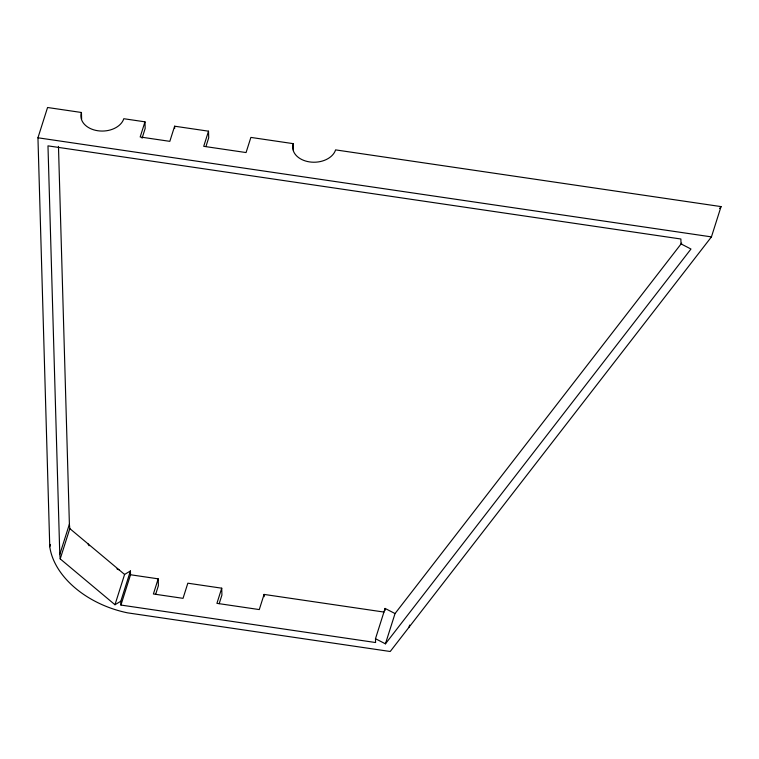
<?xml version="1.0" encoding="UTF-8"?>
<svg xmlns="http://www.w3.org/2000/svg" width="759" height="759" viewBox="0 0 759 759"><rect width="100%" height="100%" fill="white"/><g stroke="black" fill="none" stroke-linecap="round" stroke-linejoin="round"><path stroke-width="1.14" d="M144.978 121.838L140.178 136.981L169.826 141.345L174.627 126.203L208.516 131.184L203.716 146.326L246.068 152.559L250.878 137.417L293.23 143.65A21.717 15.455 -1.7 0 0 309.606 161.914A21.717 15.455 -1.7 0 0 335.592 149.884L721.05 206.6L711.439 236.893L390.221 651.497L127.597 612.855A85.425 58.263 17.6 0 1 49.762 546.708L37.95 137.787L47.561 107.503L81.441 112.484A21.717 15.455 -1.7 0 0 97.816 130.747A21.717 15.455 -1.7 0 0 123.802 118.717L144.978 121.838L145.168 128.47L142.085 138.204M49.762 546.708L50.474 544.459M114.979 604.733L124.59 574.449L130.425 570.948L120.814 601.232L114.979 604.733L60.217 558.89L59.781 554.468L69.392 524.184L58.471 146.373M60.217 558.89L69.819 528.596L69.392 524.184M205.964 146.468L208.706 137.815L208.516 131.184M681.705 243.127L395.041 613.557L385.088 608.424L375.487 638.708L375.591 642.531L120.928 605.056L130.529 574.762L130.425 570.948M130.529 574.762L158.195 578.842L153.394 593.984L183.033 598.339L187.834 583.197L221.723 588.187L221.922 595.037L219.18 603.69M155.652 594.344L158.394 585.682L158.195 578.842M221.723 588.187L216.922 603.348L259.274 609.581L264.085 594.42L384.035 612.077M375.487 638.708L385.43 643.841L395.041 613.557M408.968 627.295L409.68 625.055M719.598 208.478L721.05 206.6M385.43 643.841L690.975 249.028L681.022 243.895L680.88 239L47.978 145.861L59.781 554.468M37.95 137.787L711.439 236.893M116.952 568.87L119.04 569.8M69.819 528.596L124.59 574.449M87.978 543.795L89.107 545.759M385.088 608.424L385.145 610.331M293.23 143.65L293.429 150.282M264.085 594.42L264.151 596.707M174.627 126.203L174.693 128.413M120.814 601.232L120.928 605.056M81.441 112.484L81.63 119.116"/></g></svg>
